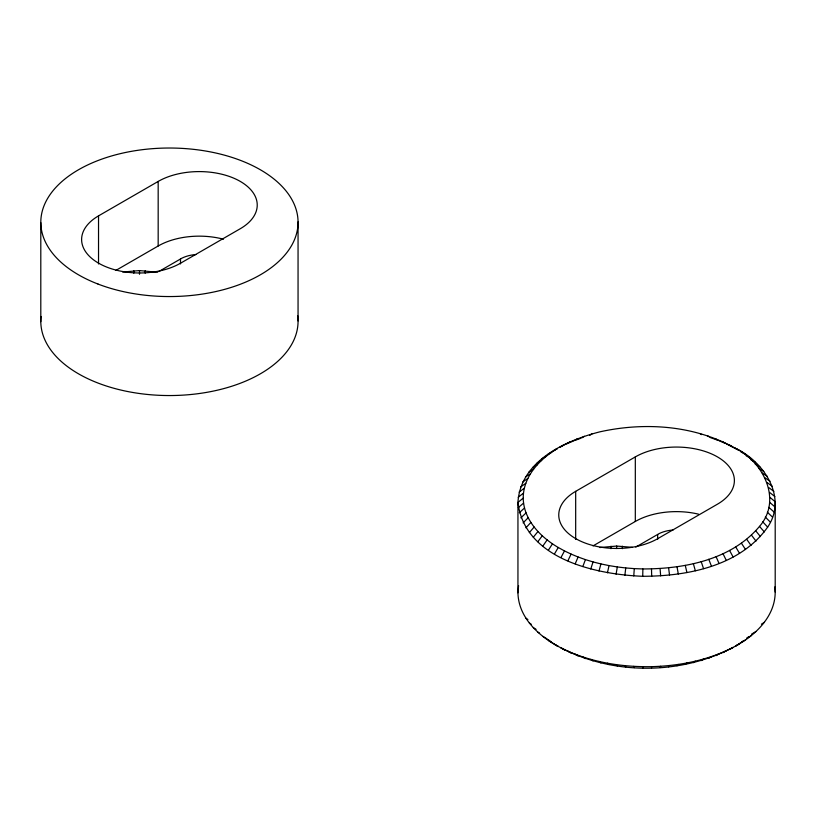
<?xml version="1.0" encoding="UTF-8"?>
<svg xmlns="http://www.w3.org/2000/svg" width="816" height="816" viewBox="0 0 816 816"><rect width="100%" height="100%" fill="white"/><g stroke="black" fill="none" stroke-linecap="round" stroke-linejoin="round"><path stroke-width="1.22" d="M553.595 450.748L557.41 448.545C539.815 459.01 523.178 476.401 523.219 498.117L517.946 502.432C524.637 558.98 595.66 574.474 642.722 576.29L642.886 568.946C684.522 568.966 731.422 559.786 759.512 526.402C782.595 499.841 763.123 461.305 734.879 448.035C694.243 425.228 644.711 421.892 599.791 431.858C564.907 440.762 520.302 461.336 517.946 502.432L517.946 592.824C518.415 617.171 538.244 635.633 558.266 646.486L548.454 640.478M517.946 592.824L518.568 585.582M642.722 576.29C687.674 576.218 740 566.049 767.662 527.116C787.981 497.342 763.49 460.928 734.879 448.035M769.927 497.403L775.2 501.697L775.2 592.09C775.169 616.335 755.647 635.093 735.736 645.976L740.51 642.886M633.767 575.963L634.287 568.619L642.886 568.946M624.872 575.26L625.76 567.956L634.287 568.619M651.494 667.927L651.698 666.662C679.738 665.876 708.053 660.317 733.115 647.394C678.453 676.036 608.053 675.271 554.492 644.314M616.08 574.209L617.324 566.947L625.76 567.956M607.43 572.812L609.042 565.6L617.324 566.947M598.985 571.057L600.933 563.927L609.042 565.6M590.764 568.976L593.048 561.928L600.933 563.927M582.818 566.559L585.429 559.613L593.048 561.928M575.178 563.836L578.105 557.002L585.429 559.613M660.083 667.549L660.654 666.274M567.885 560.816L571.108 554.095L578.105 557.002M560.98 557.501L564.488 550.922L571.108 554.095M554.492 553.921L558.266 547.485C540.508 537.112 523.576 519.914 523.219 498.117M548.454 550.086L552.473 543.813M542.885 546.016L547.138 539.906M668.6 666.835L669.538 665.53M537.826 541.732L542.283 535.796M533.297 537.254L537.948 531.512M529.329 532.613L534.133 527.054M525.922 527.809L530.869 522.454M677.015 665.774L678.31 664.428M523.107 522.893L528.166 517.732M520.883 517.864L526.045 512.917M519.282 512.764L524.504 508.021M748.639 636.684L746.732 638.336L751.016 635.807M518.303 507.613L523.566 503.084M685.277 664.387L686.929 662.969M518.211 497.25L523.474 493.15M743.213 640.958L741.458 642.263L745.518 639.907M519.109 492.099L524.331 488.203M693.355 662.663L695.354 661.174M520.618 486.989L525.79 483.296M522.75 481.95L527.83 478.472M589.611 435.479L591.947 433.908M701.199 660.613L703.535 659.042M525.484 477.013L530.451 473.739M528.799 472.199L533.633 469.118M761.44 624.169L764.337 622.322M581.696 437.937L584.358 436.264M708.778 658.257L711.44 656.584M532.695 467.527L537.367 464.641M537.152 463.029L541.63 460.326M575.096 440.11L577.085 438.916M716.06 655.605L719.029 653.82M751.505 634.195L755.993 631.492M542.13 458.714L546.414 456.185M158.63 271.626L181.948 258.152A26.357 15.218 0 0 1 195.922 254.541M635.776 547.097L659.093 533.623A26.357 15.218 0 0 1 673.057 530.012M563.57 445.077L560.021 447.127L570.139 441.854M722.996 652.657L726.271 650.75M547.628 454.614L551.677 452.258M98.532 215.873L158.171 181.438A57.987 33.476 0 0 1 240.179 181.356A57.987 33.476 0 0 1 240.322 228.694L180.683 263.129A57.987 33.476 0 0 1 98.675 263.221A57.987 33.476 0 0 1 98.532 215.873L98.532 263.976M115.882 270.412L158.171 246.004A57.987 33.476 0 0 1 223.431 239.2M575.678 491.344L635.317 456.909A57.987 33.476 0 0 1 717.325 456.827A57.987 33.476 0 0 1 717.468 504.176L657.829 538.611A57.987 33.476 0 0 1 575.821 538.693A57.987 33.476 0 0 1 575.678 491.344L575.678 539.447M593.028 545.894L635.317 521.475A57.987 33.476 0 0 1 698.486 514.151M729.565 649.444L739.541 643.773M566.875 443.771L574.107 440.701M575.198 440.314L580.615 438.335M122.675 272.044L139.505 270.586L157.539 272.258M599.821 547.526L616.651 546.067L632.38 547.332M564.488 649.924L560.98 647.894C588.917 661.96 620.619 667.202 651.698 666.662M710.328 437.57L717.968 440.293L715.04 438.518M719.008 440.722L725.261 443.312L722.027 441.425M726.24 443.792L738.653 450.208M558.266 547.485L564.488 550.922M728.657 444.598L732.166 446.627M740.673 451.707L744.692 454.043M746.008 455.614L750.261 458.113M542.885 636.409L547.138 638.908M567.885 651.209L571.108 653.096M750.853 459.714L755.31 462.397M537.826 632.125L539.611 633.196M575.178 654.228L578.105 656.003M755.198 464.008L759.839 466.874M533.297 627.647L536.092 629.36M707.717 435.907L709.461 437.009M759.013 468.466L763.817 471.515M529.329 622.996L531.247 624.22M582.818 656.951L585.429 658.614M762.277 473.066L767.224 476.32M525.922 618.202L527.901 619.507M700.097 433.592L701.617 434.632M764.98 477.788L770.039 481.236M590.764 659.369L593.048 660.929M767.101 482.603L772.252 486.265M548.026 639.56L551.585 642.161M768.641 487.499L773.864 491.365M598.985 661.45L600.933 662.929M769.58 492.436L774.843 496.516M769.672 502.37L774.935 506.879M607.43 663.194L609.042 664.601M768.815 507.317L774.037 512.03M767.356 512.224L772.528 517.14M765.316 517.048L770.396 522.179M762.695 521.781L767.662 527.116M616.08 664.601L617.324 665.948M759.512 526.402L764.337 531.93M755.779 530.879L760.441 536.602M751.505 535.194L755.993 541.1M746.732 539.335L751.016 545.414M624.872 665.652L625.76 666.958M741.458 543.262L745.518 549.515M735.736 546.975L739.541 553.381M729.565 550.443L733.115 557.002M722.996 553.656L726.271 560.357M716.06 556.604L719.029 563.428M633.767 666.356L634.287 667.621M708.778 559.256L711.44 566.192M701.199 561.612L703.535 568.65M693.355 563.662L695.354 570.782M685.277 565.386L686.929 572.577M677.015 566.773L678.31 574.036M668.6 567.834L669.538 575.137M642.722 666.682L642.886 667.947M660.083 568.548L660.654 575.882M774.843 586.908L775.2 592.09M651.494 568.925L651.698 576.269M657.645 534.48L657.645 539.396M635.317 456.909L635.317 521.475M622.333 546.22L622.333 548.678M616.651 546.067L616.651 548.525M610.97 546.23L610.97 548.689M298.054 221.911L298.054 320.912M180.499 258.998L180.499 263.925M158.171 181.438L158.171 246.004M145.187 270.739L145.187 273.207M139.505 270.586L139.505 274.278M133.824 270.759L133.824 273.217M40.8 222.656L40.8 321.657M297.697 315.731A128.632 74.266 0 0 1 170.075 395.546A128.632 74.266 0 0 1 41.065 316.475M98.032 284.06A128.632 74.266 0 0 0 297.789 227.093A128.632 74.266 0 0 0 112.465 155.703A128.632 74.266 0 0 0 98.032 284.06"/></g></svg>
